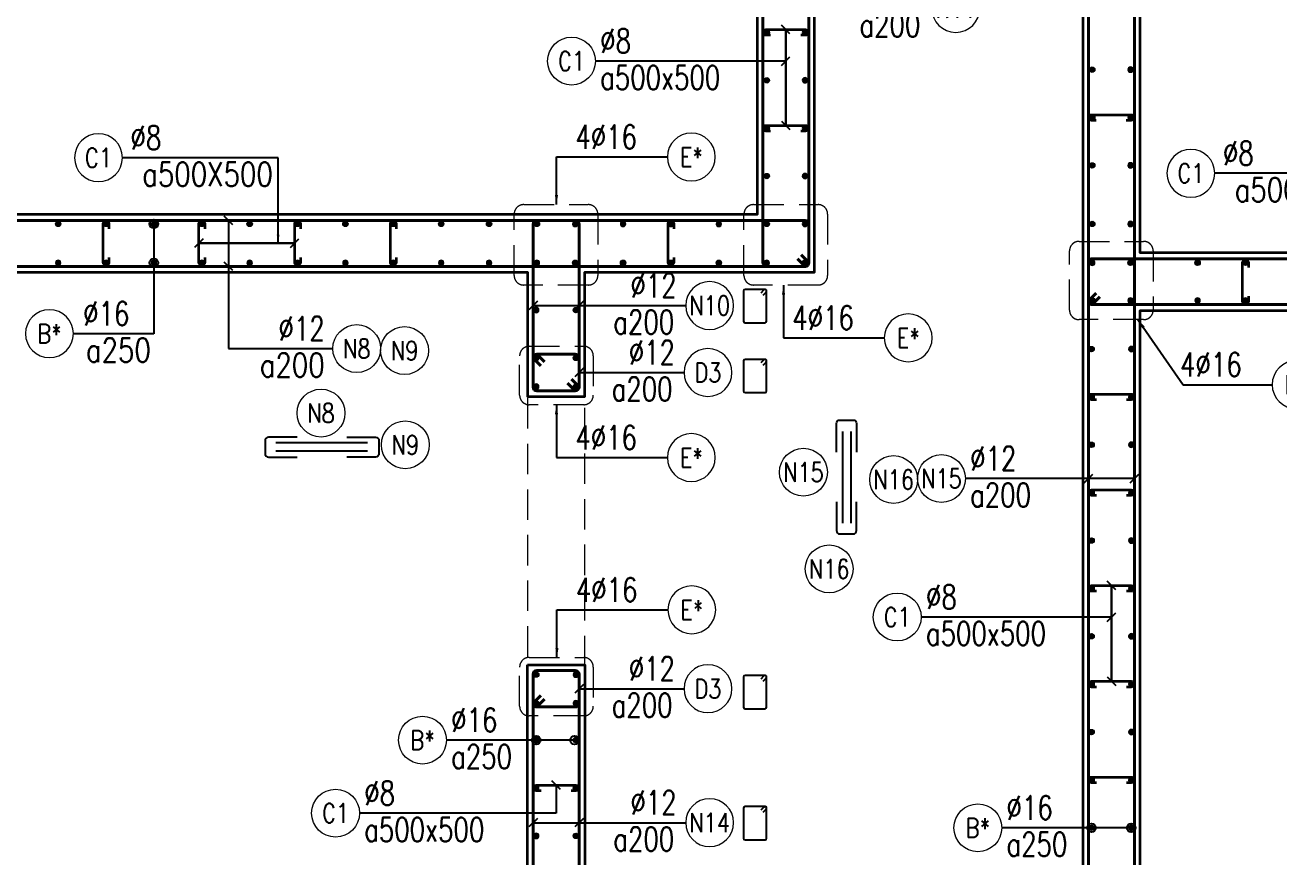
# Model space of a CAD drawing. Header units: millimetres. Extents: x 931337 to 1117500, y 19732 to 157199.
# Drawn here: x 948426 to 954974, y 111996 to 116339 of the extents above; entities that cross this region are included whole.
import ezdxf
from ezdxf.enums import TextEntityAlignment as Align

# ---------------------------------------------------------------- set-up
doc = ezdxf.new("R2010")
doc.units = ezdxf.units.MM
doc.header["$MEASUREMENT"] = 0
doc.linetypes.add('HIDDEN', pattern=[9.525, 6.35, -3.175])
doc.linetypes.add('HIDDEN2', pattern=[4.7625, 3.175, -1.5875])
doc.layers.get('0').update_dxf_attribs({"lineweight": 20})
doc.layers.add('Hidden', color=9, linetype='HIDDEN')
doc.layers.add('Ligature', color=1, linetype='Continuous')
for name, color, linetype, lineweight in [('KC-LEADER', 153, 'Continuous', 18), ('KC-THEP', 6, 'Continuous', 40), ('NDC_S_BEAM', 3, 'HIDDEN2', 20), ('NDC_S_DIM', 1, 'Continuous', 15), ('NDC_S_HIDDEN', 8, 'HIDDEN2', 13), ('NDC_S_LEADER', 1, 'Continuous', 15), ('NDC_S_REBAR', 4, 'Continuous', 35), ('NDC_S_STIRRUP', 4, 'Continuous', 40), ('NDC_S_VN TEXT', 7, 'Continuous', 20), ('NDC_S_WALL', 6, 'Continuous', 35)]:
    doc.layers.add(name, color=color, linetype=linetype, lineweight=lineweight)
doc.styles.add('NDC_ARIAL', font='arial.ttf', dxfattribs={"width": 0.85})
doc.styles.add('NDC_DIM', font='', dxfattribs={"width": 0.75})
doc.styles.add('NDC_EN TXT', font='romans.shx', dxfattribs={"width": 0.8})
doc.styles.get('NDC_DIM').set_extended_font_data('Dotum')
doc.dimstyles.new('NDC_1-50', dxfattribs={"dimscale": 50, "dimtxt": 2.5, "dimasz": 1, "dimexe": 1.5, "dimexo": 0, "dimgap": 0.8, "dimtad": 1, "dimdec": 0, "dimdsep": 46, "dimtxsty": 'NDC_ARIAL', "dimblk": 'DIMMARK', "dimcen": 49999.938995, "dimdle": 1.5, "dimclrd": 1, "dimclre": 1, "dimclrt": 3, "dimadec": 0, "dimazin": 0, "dimtfac": 1, "dimtdec": 0, "dimtix": 1, "dimtmove": 2, "dimatfit": 3, "dimfxl": 1, "dimarcsym": 0})
doc.dimstyles.new('NDC_dim_30', dxfattribs={"dimscale": 30, "dimtxt": 2.5, "dimasz": 1.5, "dimexe": 1.5, "dimexo": 2.5, "dimgap": 1, "dimtad": 1, "dimdec": 0, "dimzin": 0, "dimdsep": 46, "dimtxsty": 'NDC_DIM', "dimblk": 'DIMMARK', "dimcen": 0.09, "dimdle": 1.2, "dimclrd": 1, "dimclre": 1, "dimclrt": 3, "dimadec": 0, "dimazin": 0, "dimtfac": 1, "dimtdec": 0, "dimtix": 1, "dimtofl": 0, "dimtmove": 0, "dimatfit": 3, "dimfxl": 6, "dimfxlon": 1, "dimtolj": 1, "dimtzin": 0, "dimarcsym": 0})

# ---------------------------------------------------------------- blocks, each defined once
blk = doc.blocks.new('THEP')
at = {"layer": 'KC-LEADER', "color": 6}
blk.add_circle((0, 0), 14, dxfattribs=at)
at = {"layer": 'KC-THEP'}
for p, q in [((-14, 0), (14, 0)), ((9.9, 9.9), (-9.9, -9.9)), ((-9.9, 9.9), (9.9, -9.9)), ((0, 14), (0, -14))]:
    blk.add_line(p, q, dxfattribs=at)
blk = doc.blocks.new('DIMMARK')
at = {"layer": 'NDC_S_DIM', "color": 1}
blk.add_line((-1.5, 0), (1, 0), dxfattribs=at)
at = {"layer": 'NDC_S_DIM', "color": 2, "const_width": 0.1}
blk.add_lwpolyline([(-0.42, -0.42), (0.42, 0.42)], dxfattribs=at)
blk = doc.blocks.new('*U10')
blk.add_circle((2.5, 0), 2.5)
at = {"layer": 'NDC_S_VN TEXT', "color": 3, "style": 'NDC_EN TXT'}
for tag, width, p in [('DK2', 0.75, (-0.85, 0.85)), ('KC2', 0.8, (-0.85, -2.97))]:
    blk.add_attdef(tag, text='', height=2.5, dxfattribs=dict(at, width=width)).set_placement(p, align=Align.RIGHT)
at = {"layer": 'NDC_S_VN TEXT', "color": 7, "style": 'NDC_EN TXT', "width": 0.8}
blk.add_attdef('SH3', text='', height=2, dxfattribs=at).set_placement((2.5, 0), align=Align.MIDDLE)
blk = doc.blocks.new('A$C7BC65A55')
at = {"layer": 'Ligature'}
for p, q in [((-15.2, 372, 0), (-15.2, 38.5, 0)), ((15.2, 372, 0), (15.2, 38.5, 0))]:
    blk.add_line(p, q, dxfattribs=at)
for points in [[(-36.2, 296.5), (-36.2, 400.9, -0.414214), (-24, 413.1), (24, 413.1, -0.414214), (36.2, 400.9), (36.2, 296.5)], [(-36.2, 116.5), (-36.2, 12.2, 0.414214), (-24, 0), (24, 0, 0.414214), (36.2, 12.2), (36.2, 116.5)]]:
    blk.add_lwpolyline(points, format="xyb", dxfattribs=at)
blk = doc.blocks.new('*U11')
blk.add_circle((-2.5, 0), 2.5)
at = {"layer": 'NDC_S_VN TEXT', "color": 3, "style": 'NDC_EN TXT', "width": 0.75}
for tag, p in [('DK1', (0.5, 0.85)), ('KC1', (0.5, -2.97))]:
    blk.add_attdef(tag, p, '', height=2.5, dxfattribs=at)
at = {"layer": 'NDC_S_VN TEXT', "color": 7, "style": 'NDC_EN TXT', "width": 0.8}
blk.add_attdef('SH2', text='', height=2, dxfattribs=at).set_placement((-2.5, 0), align=Align.MIDDLE)
blk = doc.blocks.new('*U13')
blk.add_circle((-2.5, 0), 2.5)
at = {"layer": 'NDC_S_VN TEXT', "color": 3, "style": 'NDC_EN TXT', "width": 0.75}
blk.add_attdef('DK1', (0.5, 0.85), '', height=2.5, dxfattribs=at)
at = {"layer": 'NDC_S_VN TEXT', "color": 7, "style": 'NDC_EN TXT', "width": 0.8}
blk.add_attdef('SH2', text='', height=2, dxfattribs=at).set_placement((-2.5, 0), align=Align.MIDDLE)
blk = doc.blocks.new('*U12')
blk.add_circle((-2.5, 0), 2.5)
at = {"layer": 'NDC_S_VN TEXT', "color": 3, "style": 'NDC_EN TXT', "width": 0.75}
for tag, p in [('DK1', (0.5, 0.85)), ('KC1', (0.5, -2.97))]:
    blk.add_attdef(tag, p, '', height=2.5, dxfattribs=at)
at = {"layer": 'NDC_S_VN TEXT', "color": 7, "style": 'NDC_EN TXT', "width": 0.8}
blk.add_attdef('SH2', text='', height=2, dxfattribs=at).set_placement((-2.5, 0), align=Align.MIDDLE)

msp = doc.modelspace()

# ---------------------------------------------------------------- linework, layer by layer
for centre in [(950407.985, 114639.497), (949971.711, 114313.222), (950411.812, 114147.465), (952490.89, 114004.385), (952961.859, 113966.225), (952625.338, 113499.383)]:
    msp.add_circle(centre, 125)
at = {"layer": 'Ligature'}
for points in [[(952280.378, 114928.472), (952296.344, 114944.438, 0.66817864), (952290.571, 114958.376), (952185.942, 114958.376, 0.41421356), (952177.777, 114950.211), (952177.777, 114793.104, 0.41421356), (952185.942, 114784.939), (952290.571, 114784.939, 0.41421356), (952298.736, 114793.104), (952298.736, 114950.211, 0.66817864), (952284.797, 114955.985), (952268.832, 114940.019)], [(952280.378, 114563.871), (952296.344, 114579.837, 0.66817864), (952290.571, 114593.775), (952185.942, 114593.775, 0.41421356), (952177.777, 114585.611), (952177.777, 114428.503, 0.41421356), (952185.942, 114420.338), (952290.571, 114420.338, 0.41421356), (952298.736, 114428.503), (952298.736, 114585.611, 0.66817864), (952284.797, 114591.384), (952268.832, 114575.418)], [(952280.378, 112912.901), (952296.344, 112928.867, 0.66817864), (952290.571, 112942.805), (952185.942, 112942.805, 0.41421356), (952177.777, 112934.641), (952177.777, 112777.533, 0.41421356), (952185.942, 112769.368), (952290.571, 112769.368, 0.41421356), (952298.736, 112777.533), (952298.736, 112934.641, 0.66817864), (952284.797, 112940.414), (952268.832, 112924.448)], [(952280.35, 112228.472), (952296.316, 112244.438, 0.66817864), (952290.543, 112258.376), (952185.914, 112258.376, 0.41421356), (952177.749, 112250.211), (952177.749, 112093.104, 0.41421356), (952185.914, 112084.939), (952290.543, 112084.939, 0.41421356), (952298.708, 112093.104), (952298.707, 112250.211, 0.66817864), (952284.769, 112255.985), (952268.803, 112240.019)]]:
    msp.add_lwpolyline(points, format="xyb", dxfattribs=at)
at = {"layer": 'NDC_S_BEAM', "ltscale": 50}
for p, q in [((951049.189, 114391.082), (951049.189, 112991.082)), ((951349.189, 112991.082), (951349.189, 114391.082))]:
    msp.add_line(p, q, dxfattribs=at)
at = {"layer": 'NDC_S_HIDDEN', "ltscale": 50}
for points in [[(951030.264, 115401.643), (951367.474, 115401.643, -0.41421356), (951417.474, 115351.643), (951417.474, 115031.906, -0.41421356), (951367.474, 114981.906), (951030.264, 114981.906, -0.41421356), (950980.264, 115031.906), (950980.264, 115351.643, -0.41421356)], [(952230.236, 115401.643), (952567.446, 115401.643, -0.41421356), (952617.446, 115351.643), (952617.446, 115031.906, -0.41421356), (952567.446, 114981.906), (952230.236, 114981.906, -0.41421356), (952180.236, 115031.906), (952180.236, 115351.643, -0.41421356)], [(953930.236, 115209.677), (954267.446, 115209.677, -0.41421356), (954317.446, 115159.677), (954317.446, 114851.162, -0.41421356), (954267.446, 114801.162), (953930.236, 114801.162, -0.41421356), (953880.236, 114851.162), (953880.236, 115159.677, -0.41421356)], [(951058.922, 114661.849), (951343.678, 114661.849, -0.41421356), (951393.678, 114611.849), (951393.678, 114406.841, -0.41421356), (951343.678, 114356.841), (951058.922, 114356.841, -0.41421356), (951008.922, 114406.841), (951008.922, 114611.849, -0.41421356)], [(951058.922, 113037.027), (951343.678, 113037.027, -0.41421356), (951393.678, 112987.027), (951393.678, 112782.019, -0.41421356), (951343.678, 112732.019), (951058.922, 112732.019, -0.41421356), (951008.922, 112782.019), (951008.922, 112987.027, -0.41421356)]]:
    msp.add_lwpolyline(points, format="xyb", close=True, dxfattribs=at)
at = {"layer": 'NDC_S_REBAR'}
for points in [[(952319.74, 116285.633), (952294.74, 116285.633, -1), (952294.74, 116315.633), (952501.764, 116315.633, -1), (952501.764, 116285.633), (952476.764, 116285.633)], [(954019.74, 115841.367), (953994.74, 115841.367, -1), (953994.74, 115871.367), (954201.764, 115871.367, -1), (954201.764, 115841.367), (954176.764, 115841.367)], [(952319.74, 115785.633), (952294.74, 115785.633, -1), (952294.74, 115815.633), (952501.764, 115815.633, -1), (952501.764, 115785.633), (952476.764, 115785.633)], [(948864.217, 115125.633), (948864.217, 115100.633, -1), (948834.217, 115100.633), (948834.217, 115300.633, -1), (948864.217, 115300.633), (948864.217, 115275.633)], [(949364.217, 115125.633), (949364.217, 115100.633, -1), (949334.217, 115100.633), (949334.217, 115300.633, -1), (949364.217, 115300.633), (949364.217, 115275.633)], [(949864.217, 115125.633), (949864.217, 115100.633, -1), (949834.217, 115100.633), (949834.217, 115300.633, -1), (949864.217, 115300.633), (949864.217, 115275.633)], [(950364.217, 115125.633), (950364.217, 115100.633, -1), (950334.217, 115100.633), (950334.217, 115300.633, -1), (950364.217, 115300.633), (950364.217, 115275.633)], [(951814.189, 115125.934), (951814.189, 115100.934, -1), (951784.189, 115100.934), (951784.189, 115300.934, -1), (951814.189, 115300.934), (951814.189, 115275.934)], [(954814.189, 114922.841), (954814.189, 114897.841, -1), (954784.189, 114897.841), (954784.189, 115097.841, -1), (954814.189, 115097.841), (954814.189, 115072.841)], [(954020.677, 114382.539), (953995.677, 114382.539, -1), (953995.677, 114412.539), (954202.701, 114412.539, -1), (954202.701, 114382.539), (954177.701, 114382.539)], [(954020.677, 113882.539), (953995.677, 113882.539, -1), (953995.677, 113912.539), (954202.701, 113912.539, -1), (954202.701, 113882.539), (954177.701, 113882.539)], [(954020.677, 113382.539), (953995.677, 113382.539, -1), (953995.677, 113412.539), (954202.701, 113412.539, -1), (954202.701, 113382.539), (954177.701, 113382.539)], [(954020.677, 112882.539), (953995.677, 112882.539, -1), (953995.677, 112912.539), (954202.701, 112912.539, -1), (954202.701, 112882.539), (954177.701, 112882.539)], [(951120.677, 112340.365), (951095.677, 112340.365, -1), (951095.677, 112370.365), (951302.701, 112370.365, -1), (951302.701, 112340.365), (951277.701, 112340.365)], [(954020.677, 112382.539), (953995.677, 112382.539, -1), (953995.677, 112412.539), (954202.701, 112412.539, -1), (954202.701, 112382.539), (954177.701, 112382.539)]]:
    msp.add_lwpolyline(points, format="xyb", dxfattribs=at)
at = {"layer": 'NDC_S_STIRRUP'}
for points in [[(952479.189, 115139.387), (952519.189, 115099.387, -0.41421356), (952499.189, 115079.387), (952299.189, 115079.387, -0.41421356), (952279.189, 115099.387), (952279.189, 117499.387, -0.41421356), (952299.189, 117519.387), (952499.189, 117519.387, -0.41421356), (952519.189, 117499.387), (952519.189, 115099.387, -0.41421356), (952499.189, 115079.387), (952459.189, 115119.387)], [(954179.189, 110339.387), (954219.189, 110299.387, -0.41421356), (954199.189, 110279.387), (953999.189, 110279.387, -0.41421356), (953979.189, 110299.387), (953979.189, 117499.387, -0.41421356), (953999.189, 117519.387), (954199.189, 117519.387, -0.41421356), (954219.189, 117499.387), (954219.189, 110299.387, -0.41421356), (954199.189, 110279.387), (954159.189, 110319.387)], [(947939.189, 115119.387), (947899.189, 115079.387, -0.41421356), (947879.189, 115099.387), (947879.189, 115299.387, -0.41421356), (947899.189, 115319.387), (952499.189, 115319.387, -0.41421356), (952519.189, 115299.387), (952519.189, 115099.387, -0.41435759), (952499.189, 115079.387), (947899.189, 115079.387, -0.41421356), (947879.189, 115099.387), (947919.189, 115139.387)], [(951279.217, 114489.387), (951319.217, 114449.387, -0.41421356), (951299.217, 114429.387), (951099.217, 114429.387, -0.41421356), (951079.217, 114449.387), (951079.217, 115299.387, -0.41421356), (951099.217, 115319.387), (951299.217, 115319.387, -0.41421356), (951319.217, 115299.387), (951319.217, 114449.387, -0.41421356), (951299.217, 114429.387), (951259.217, 114469.387)], [(954039.189, 114919.387), (953999.189, 114879.387, -0.41421356), (953979.189, 114899.387), (953979.189, 115099.387, -0.41421356), (953999.189, 115119.387), (957299.161, 115119.387, -0.41421356), (957319.161, 115099.387), (957319.161, 114899.387, -0.41435759), (957299.161, 114879.387), (953999.189, 114879.387, -0.41421356), (953979.189, 114899.387), (954019.189, 114939.387)], [(951119.189, 114560.357), (951079.189, 114600.357, -0.41421356), (951099.189, 114620.357), (951299.189, 114620.357, -0.41421356), (951319.189, 114600.357), (951319.189, 114449.387, -0.41421356), (951299.189, 114429.387), (951099.189, 114429.387, -0.41421356), (951079.189, 114449.387), (951079.189, 114600.357, -0.41421356), (951099.189, 114620.357), (951139.189, 114580.357)], [(951119.189, 112838.418), (951079.189, 112798.418, 0.41421356), (951099.189, 112778.418), (951299.189, 112778.418, 0.41421356), (951319.189, 112798.418), (951319.189, 112949.387, 0.41421356), (951299.189, 112969.387), (951099.189, 112969.387, 0.41421356), (951079.189, 112949.387), (951079.189, 112798.418, 0.41421356), (951099.189, 112778.418), (951139.189, 112818.418)], [(951279.217, 111789.387), (951319.217, 111749.387, -0.41421356), (951299.217, 111729.387), (951099.217, 111729.387, -0.41421356), (951079.217, 111749.387), (951079.217, 112949.387, -0.41421356), (951099.217, 112969.387), (951299.217, 112969.387, -0.41421356), (951319.217, 112949.387), (951319.217, 111749.387, -0.41421356), (951299.217, 111729.387), (951259.217, 111769.387)]]:
    msp.add_lwpolyline(points, format="xyb", dxfattribs=at)
at = {"layer": 'NDC_S_WALL'}
for points in [[(955299.189, 117549.387), (950049.189, 117549.387), (950049.189, 117049.387), (952249.189, 117049.387), (952249.189, 115349.387), (948349.189, 115349.387), (948349.189, 117049.387), (949249.189, 117049.387), (949249.189, 117549.387), (947849.189, 117549.387), (947849.189, 108349.387), (951349.189, 108349.387), (951349.189, 110299.387), (951049.189, 110299.387), (951049.189, 109649.387), (948349.189, 109649.387), (948349.189, 115049.387), (951049.189, 115049.387), (951049.189, 114399.387), (951349.189, 114399.387), (951349.189, 115049.387), (952549.189, 115049.387), (952549.189, 117049.387)], [(952549.189, 117049.387), (953949.189, 117049.387), (953949.189, 110449.387), (953199.189, 110449.387), (953199.189, 110249.387), (954249.189, 110249.387), (954249.189, 114849.387), (957049.189, 114849.387), (957049.189, 108849.387), (952749.189, 108849.387), (952749.189, 108349.387), (960349.206, 108349.387)], [(957049.189, 115149.387), (954249.189, 115149.387), (954249.189, 117049.387), (955299.189, 117049.387)]]:
    msp.add_lwpolyline(points, dxfattribs=at)
msp.add_lwpolyline([(951049.189, 112999.387), (951349.189, 112999.387), (951349.189, 111699.387), (951049.189, 111699.387)], close=True, dxfattribs=at)

# ---------------------------------------------------------------- block references
at = {"layer": 'Hidden', "xscale": 1.44, "yscale": 1.44, "zscale": 1.44}
msp.add_blockref('A$C7BC65A55', (952715.97, 113682.105, 0.03), dxfattribs=at)
at = {"layer": 'Hidden', "xscale": 1.44, "yscale": 1.44, "zscale": 1.44, "rotation": 270}
msp.add_blockref('A$C7BC65A55', (949679.6, 114135.696, 0.03), dxfattribs=at)
at = {"layer": 'KC-THEP'}
for p, rotation in [((952299.217, 116300.633), 189.6685644363809), ((953999.217, 116106.367), 189.6685644363809), ((952299.217, 116050.633), 189.6685644363809), ((953999.217, 115856.367), 189.6685644363809), ((952299.217, 115800.633), 189.6685644363809), ((952299.217, 115550.633), 189.6685644363809), ((953999.217, 115606.367), 189.6685644363809), ((948599.217, 115300.633), 189.6685644363809), ((948849.217, 115300.633), 189.6685644363809), ((949099.217, 115300.633), 189.6685644363809), ((949349.217, 115300.633), 189.6685644363809), ((949599.217, 115300.633), 189.6685644363809), ((949849.217, 115300.633), 189.6685644363809), ((950099.217, 115300.633), 189.6685644363809), ((950349.217, 115300.633), 189.6685644363809), ((950599.217, 115300.633), 189.6685644363809), ((950849.217, 115300.633), 189.6685644363809), ((951099.217, 115300.633), 189.6685644363809), ((952299.217, 115300.633), 189.6685644363809), ((953999.217, 115300.633), 189.6685644363809), ((951299.189, 115097.841), 189.6685644363809), ((951549.189, 115097.841), 189.6685644363809), ((951799.189, 115097.841), 189.6685644363809), ((952049.189, 115097.841), 189.6685644363809), ((952499.189, 115097.841), 189.6685644363809), ((954199.189, 115097.841), 189.6685644363809), ((954549.189, 115097.841), 189.6685644363809), ((954799.189, 115097.841), 189.6685644363809), ((953999.217, 114901.235), 189.6685644363809), ((951302.701, 114851.236), 9.668564436380946), ((953995.677, 114647.539), 189.6685644363809), ((951302.701, 114601.236), 9.668564436380946), ((951302.701, 114451.236), 9.668564436380946), ((953995.677, 114397.539), 189.6685644363809), ((953995.677, 114147.539), 189.6685644363809), ((953995.677, 113897.539), 189.6685644363809), ((953995.677, 113647.539), 189.6685644363809), ((953995.677, 113397.539), 189.6685644363809), ((953995.677, 113147.539), 189.6685644363809), ((951095.677, 112947.539), 189.6685644363809), ((953995.677, 112897.539), 189.6685644363809), ((951095.677, 112797.539), 189.6685644363809), ((951302.701, 112605.365), 9.668564436380946), ((953995.677, 112647.539), 189.6685644363809), ((951302.701, 112355.365), 9.668564436380946), ((953995.677, 112397.539), 189.6685644363809), ((953995.677, 112147.539), 189.6685644363809), ((951302.701, 112105.365), 9.668564436380946)]:
    msp.add_blockref('THEP', p, dxfattribs=dict(at, rotation=rotation))
at = {"layer": 'KC-THEP', "xscale": -1}
for p, rotation in [((952499.189, 116300.934), 350.3314355636191), ((954199.189, 116106.667), 350.3314355636191), ((952499.189, 116050.934), 350.3314355636191), ((954199.189, 115856.667), 350.3314355636191), ((952499.189, 115800.934), 350.3314355636191), ((952499.189, 115550.934), 350.3314355636191), ((954199.189, 115606.667), 350.3314355636191), ((951299.189, 115300.934), 350.3314355636191), ((951549.189, 115300.934), 350.3314355636191), ((951799.189, 115300.934), 350.3314355636191), ((952049.189, 115300.934), 350.3314355636191), ((952499.189, 115300.934), 350.3314355636191), ((954199.189, 115300.934), 350.3314355636191), ((948599.217, 115097.54), 350.3314355636191), ((948849.217, 115097.54), 350.3314355636191), ((949099.217, 115097.54), 350.3314355636191), ((949349.217, 115097.54), 350.3314355636191), ((949599.217, 115097.54), 350.3314355636191), ((949849.217, 115097.54), 350.3314355636191), ((950099.217, 115097.54), 350.3314355636191), ((950349.217, 115097.54), 350.3314355636191), ((950599.217, 115097.54), 350.3314355636191), ((950849.217, 115097.54), 350.3314355636191), ((951099.217, 115097.54), 350.3314355636191), ((952299.217, 115097.54), 350.3314355636191), ((953999.217, 115097.54), 350.3314355636191), ((954199.189, 114900.934), 350.3314355636191), ((954549.189, 114900.934), 350.3314355636191), ((954799.189, 114900.934), 350.3314355636191), ((951095.677, 114851.236), 350.3314355636191), ((954202.701, 114647.539), 170.331435563619), ((951095.677, 114601.236), 350.3314355636191), ((951095.677, 114451.236), 350.3314355636191), ((954202.701, 114397.539), 170.331435563619), ((954202.701, 114147.539), 170.331435563619), ((954202.701, 113897.539), 170.331435563619), ((954202.701, 113647.539), 170.331435563619), ((954202.701, 113397.539), 170.331435563619), ((954202.701, 113147.539), 170.331435563619), ((951302.701, 112947.539), 170.331435563619), ((954202.701, 112897.539), 170.331435563619), ((951302.701, 112797.539), 170.331435563619), ((951095.677, 112605.365), 350.3314355636191), ((954202.701, 112647.539), 170.331435563619), ((951095.677, 112355.365), 350.3314355636191), ((954202.701, 112397.539), 170.331435563619), ((954202.701, 112147.539), 170.331435563619), ((951095.677, 112105.365), 350.3314355636191)]:
    msp.add_blockref('THEP', p, dxfattribs=dict(at, rotation=rotation))
at = {"layer": 'NDC_S_VN TEXT'}
ref = msp.add_blockref('*U11', (953161.577, 116426.195), dxfattribs=dict(at, xscale=-50, yscale=50, zscale=50))
ref.add_attrib('SH2', 'N11', dxfattribs={"color": 7, "height": 100, "style": 'NDC_EN TXT', "width": 0.8}).set_placement((953286.577, 116426.195), align=Align.MIDDLE)
ref.add_attrib('DK1', '%%C12', (952873.184, 116468.47), dxfattribs={"color": 3, "height": 125, "style": 'NDC_EN TXT', "width": 0.75})
ref.add_attrib('KC1', 'a200', (952783.898, 116277.568), dxfattribs={"color": 3, "height": 125, "style": 'NDC_EN TXT', "width": 0.75})
at = {"layer": 'NDC_S_VN TEXT', "xscale": 50, "yscale": 50, "zscale": 50}
for name, p, values in [('*U12', (951404.939, 116151.272), {'SH2': 'C1', 'DK1': '%%c8', 'KC1': 'a500x500'}), ('*U10', (950033.263, 114649.836), {'SH3': 'N8', 'DK2': '%%C12', 'KC2': 'a200'}), ('*U11', (953336.801, 113971.394), {'SH2': 'N15', 'DK1': '%%C12', 'KC1': 'a200'}), ('*U12', (953105.876, 113248.177), {'SH2': 'C1', 'DK1': '%%c8', 'KC1': 'a500x500'}), ('*U11', (950626.73, 112605.365), {'SH2': 'B*', 'DK1': '%%C16', 'KC1': 'a250'}), ('*U12', (950172.745, 112224.091), {'SH2': 'C1', 'DK1': '%%c8', 'KC1': 'a500x500'}), ('*U11', (953526.73, 112147.539), {'SH2': 'B*', 'DK1': '%%C16', 'KC1': 'a250'})]:
    msp.add_blockref(name, p, dxfattribs=at).add_auto_attribs(values)
at = {"layer": 'NDC_S_VN TEXT'}
ref = msp.add_blockref('*U10', (948934.755, 115646.584), dxfattribs=dict(at, xscale=-50, yscale=50, zscale=50))
ref.add_attrib('SH3', 'C1', dxfattribs={"color": 7, "height": 100, "style": 'NDC_EN TXT', "width": 0.8}).set_placement((948809.755, 115646.584), align=Align.MIDDLE)
ref.add_attrib('DK2', '%%c8', dxfattribs={"color": 3, "height": 125, "style": 'NDC_EN TXT', "width": 0.75}).set_placement((949137.97, 115688.859), align=Align.RIGHT)
ref.add_attrib('KC2', 'a500X500', dxfattribs={"color": 3, "height": 125, "style": 'NDC_EN TXT', "width": 0.8}).set_placement((949720.112, 115497.956), align=Align.RIGHT)
ref = msp.add_blockref('*U13', (951780.61, 115650.504), dxfattribs=dict(at, xscale=-50, yscale=50, zscale=50))
ref.add_attrib('SH2', 'E*', dxfattribs={"color": 7, "height": 100, "style": 'NDC_EN TXT', "width": 0.8}).set_placement((951905.61, 115650.504), align=Align.MIDDLE)
ref.add_attrib('DK1', '4%%C16', (951300.253, 115692.779), dxfattribs={"color": 3, "height": 125, "style": 'NDC_EN TXT', "width": 0.75})
ref = msp.add_blockref('*U10', (954639.165, 115565.183), dxfattribs=dict(at, xscale=-50, yscale=50, zscale=50))
ref.add_attrib('SH3', 'C1', dxfattribs={"color": 7, "height": 100, "style": 'NDC_EN TXT', "width": 0.8}).set_placement((954514.165, 115565.183), align=Align.MIDDLE)
ref.add_attrib('DK2', '%%c8', dxfattribs={"color": 3, "height": 125, "style": 'NDC_EN TXT', "width": 0.75}).set_placement((954842.379, 115607.458), align=Align.RIGHT)
ref.add_attrib('KC2', 'a500X500', dxfattribs={"color": 3, "height": 125, "style": 'NDC_EN TXT', "width": 0.8}).set_placement((955424.522, 115416.556), align=Align.RIGHT)
ref = msp.add_blockref('*U11', (951876.052, 114874.568), dxfattribs=dict(at, xscale=-50, yscale=50, zscale=50))
ref.add_attrib('SH2', 'N10', dxfattribs={"color": 7, "height": 100, "style": 'NDC_EN TXT', "width": 0.8}).set_placement((952001.052, 114874.568), align=Align.MIDDLE)
ref.add_attrib('DK1', '%%C12', (951587.659, 114916.844), dxfattribs={"color": 3, "height": 125, "style": 'NDC_EN TXT', "width": 0.75})
ref.add_attrib('KC1', 'a200', (951498.373, 114725.941), dxfattribs={"color": 3, "height": 125, "style": 'NDC_EN TXT', "width": 0.75})
ref = msp.add_blockref('*U10', (948678.606, 114727.828), dxfattribs=dict(at, xscale=-50, yscale=50, zscale=50))
ref.add_attrib('SH3', 'B*', dxfattribs={"color": 7, "height": 100, "style": 'NDC_EN TXT', "width": 0.8}).set_placement((948553.606, 114727.828), align=Align.MIDDLE)
ref.add_attrib('DK2', '%%C16', dxfattribs={"color": 3, "height": 125, "style": 'NDC_EN TXT', "width": 0.75}).set_placement((948971.106, 114770.103), align=Align.RIGHT)
ref.add_attrib('KC2', 'a250', dxfattribs={"color": 3, "height": 125, "style": 'NDC_EN TXT', "width": 0.8}).set_placement((949083.01, 114579.2), align=Align.RIGHT)
ref = msp.add_blockref('*U13', (952913.169, 114705.855), dxfattribs=dict(at, xscale=-50, yscale=50, zscale=50))
ref.add_attrib('SH2', 'E*', dxfattribs={"color": 7, "height": 100, "style": 'NDC_EN TXT', "width": 0.8}).set_placement((953038.169, 114705.855), align=Align.MIDDLE)
ref.add_attrib('DK1', '4%%C16', (952432.812, 114748.131), dxfattribs={"color": 3, "height": 125, "style": 'NDC_EN TXT', "width": 0.75})
ref = msp.add_blockref('*U11', (951867.454, 114524.872), dxfattribs=dict(at, xscale=-50, yscale=50, zscale=50))
ref.add_attrib('SH2', 'D3', dxfattribs={"color": 7, "height": 100, "style": 'NDC_EN TXT', "width": 0.8}).set_placement((951992.454, 114524.872), align=Align.MIDDLE)
ref.add_attrib('DK1', '%%C12', (951579.061, 114567.148), dxfattribs={"color": 3, "height": 125, "style": 'NDC_EN TXT', "width": 0.75})
ref.add_attrib('KC1', 'a200', (951489.776, 114376.245), dxfattribs={"color": 3, "height": 125, "style": 'NDC_EN TXT', "width": 0.75})
ref = msp.add_blockref('*U13', (954938.413, 114461.448), dxfattribs=dict(at, xscale=-50, yscale=50, zscale=50))
ref.add_attrib('SH2', 'E*', dxfattribs={"color": 7, "height": 100, "style": 'NDC_EN TXT', "width": 0.8}).set_placement((955063.413, 114461.448), align=Align.MIDDLE)
ref.add_attrib('DK1', '4%%C16', (954458.056, 114503.723), dxfattribs={"color": 3, "height": 125, "style": 'NDC_EN TXT', "width": 0.75})
ref = msp.add_blockref('*U13', (951780.61, 114080.79), dxfattribs=dict(at, xscale=-50, yscale=50, zscale=50))
ref.add_attrib('SH2', 'E*', dxfattribs={"color": 7, "height": 100, "style": 'NDC_EN TXT', "width": 0.8}).set_placement((951905.61, 114080.79), align=Align.MIDDLE)
ref.add_attrib('DK1', '4%%C16', (951300.253, 114123.065), dxfattribs={"color": 3, "height": 125, "style": 'NDC_EN TXT', "width": 0.75})
ref = msp.add_blockref('*U13', (951783.041, 113285.887), dxfattribs=dict(at, xscale=-50, yscale=50, zscale=50))
ref.add_attrib('SH2', 'E*', dxfattribs={"color": 7, "height": 100, "style": 'NDC_EN TXT', "width": 0.8}).set_placement((951908.041, 113285.887), align=Align.MIDDLE)
ref.add_attrib('DK1', '4%%C16', (951302.684, 113328.163), dxfattribs={"color": 3, "height": 125, "style": 'NDC_EN TXT', "width": 0.75})
ref = msp.add_blockref('*U11', (951867.454, 112873.902), dxfattribs=dict(at, xscale=-50, yscale=50, zscale=50))
ref.add_attrib('SH2', 'D3', dxfattribs={"color": 7, "height": 100, "style": 'NDC_EN TXT', "width": 0.8}).set_placement((951992.454, 112873.902), align=Align.MIDDLE)
ref.add_attrib('DK1', '%%C12', (951579.061, 112916.178), dxfattribs={"color": 3, "height": 125, "style": 'NDC_EN TXT', "width": 0.75})
ref.add_attrib('KC1', 'a200', (951489.776, 112725.275), dxfattribs={"color": 3, "height": 125, "style": 'NDC_EN TXT', "width": 0.75})
ref = msp.add_blockref('*U11', (951876.023, 112174.568), dxfattribs=dict(at, xscale=-50, yscale=50, zscale=50))
ref.add_attrib('SH2', 'N14', dxfattribs={"color": 7, "height": 100, "style": 'NDC_EN TXT', "width": 0.8}).set_placement((952001.023, 112174.568), align=Align.MIDDLE)
ref.add_attrib('DK1', '%%C12', (951587.631, 112216.844), dxfattribs={"color": 3, "height": 125, "style": 'NDC_EN TXT', "width": 0.75})
ref.add_attrib('KC1', 'a200', (951498.345, 112025.941), dxfattribs={"color": 3, "height": 125, "style": 'NDC_EN TXT', "width": 0.75})

# ---------------------------------------------------------------- texts
at = {"layer": 'NDC_S_VN TEXT', "color": 7, "style": 'NDC_EN TXT', "width": 0.8}
for tag, p in [('N9', (950407.985, 114639.497)), ('N8', (949971.711, 114313.222)), ('N9', (950411.812, 114147.465)), ('N15', (952490.89, 114004.385)), ('N16', (952961.859, 113966.225)), ('N16', (952625.338, 113499.383))]:
    msp.add_attdef(tag, text='3', height=100, dxfattribs=at).set_placement(p, align=Align.MIDDLE)

# ---------------------------------------------------------------- leaders
at = {"layer": 'NDC_S_LEADER'}
for points, dimstyle, override in [([(952398.252, 116315.633), (952398.252, 115815.633)], 'NDC_dim_30', {"dimtad": 0, "dimldrblk": 'Oblique'}), ([(952398.252, 115815.633), (952398.252, 116315.633)], 'NDC_dim_30', {"dimtad": 0, "dimldrblk": 'Oblique'}), ([(952398.252, 116151.271), (951404.939, 116151.271)], 'NDC_dim_30', {"dimtad": 0, "dimldrblk": 'Oblique'}), ([(949747.652, 115200.633), (949747.652, 115646.583), (948934.755, 115646.583)], 'NDC_dim_30', {"dimgap": 1, "dimtad": 0}), ([(951201.3, 115401.643), (951201.3, 115650.504), (951782.88, 115650.504)], 'NDC_1-50', {"dimgap": 0.8, "dimtad": 0}), ([(955452.061, 114997.841), (955452.061, 115565.182), (954639.165, 115565.182)], 'NDC_dim_30', {"dimtad": 0, "dimldrblk": 'Oblique'}), ([(949099.217, 115300.633), (949099.217, 114727.647), (948678.606, 114727.647)], 'NDC_dim_30', {"dimgap": 1, "dimtad": 0, "dimldrblk": 'Origin'}), ([(949488.524, 115319.387), (949488.524, 114649.655), (950033.263, 114649.655)], 'NDC_dim_30', {"dimtad": 0, "dimldrblk": 'Oblique'}), ([(949334.217, 115200.633), (949834.217, 115200.633)], 'NDC_dim_30', {"dimtad": 0, "dimldrblk": 'Oblique'}), ([(949834.217, 115200.633), (949334.217, 115200.633)], 'NDC_dim_30', {"dimtad": 0, "dimldrblk": 'Oblique'}), ([(949099.217, 115097.54), (949099.217, 114727.647), (948678.606, 114727.647)], 'NDC_dim_30', {"dimgap": 1, "dimtad": 0, "dimldrblk": 'Origin'}), ([(949488.524, 115079.387), (949488.524, 114649.655), (950033.263, 114649.655)], 'NDC_dim_30', {"dimtad": 0, "dimldrblk": 'Oblique'}), ([(952387.089, 114981.906), (952387.089, 114705.855), (952915.439, 114705.855)], 'NDC_1-50', {"dimgap": 0.8, "dimtad": 0}), ([(951079.217, 114874.387), (951876.052, 114874.387)], 'NDC_dim_30', {"dimtad": 0, "dimldrblk": 'Oblique'}), ([(951319.217, 114874.387), (951876.052, 114874.387)], 'NDC_dim_30', {"dimtad": 0, "dimldrblk": 'Oblique'}), ([(954237.934, 114801.162), (954473.896, 114461.448), (954938.413, 114461.448)], 'NDC_1-50', {"dimgap": 0.8, "dimtad": 0}), ([(951319.189, 114524.872), (951869.529, 114524.872)], 'NDC_dim_30', {"dimtad": 0, "dimldrblk": 'Oblique'}), ([(951201.3, 114356.841), (951201.3, 114080.79), (951782.88, 114080.79)], 'NDC_1-50', {"dimgap": 0.8, "dimtad": 0}), ([(954219.189, 113971.213), (953336.801, 113971.213)], 'NDC_dim_30', {"dimtad": 0, "dimldrblk": 'Oblique'}), ([(953979.189, 113971.213), (953336.801, 113971.213)], 'NDC_dim_30', {"dimtad": 0, "dimldrblk": 'Oblique'}), ([(954099.189, 113412.539), (954099.189, 112912.539)], 'NDC_dim_30', {"dimtad": 0, "dimldrblk": 'Oblique'}), ([(954099.189, 112912.539), (954099.189, 113412.539)], 'NDC_dim_30', {"dimtad": 0, "dimldrblk": 'Oblique'}), ([(951203.732, 113037.027), (951203.732, 113285.887), (951785.311, 113285.887)], 'NDC_1-50', {"dimgap": 0.8, "dimtad": 0}), ([(954099.189, 113248.176), (953105.876, 113248.176)], 'NDC_dim_30', {"dimtad": 0, "dimldrblk": 'Oblique'}), ([(951319.189, 112873.902), (951869.529, 112873.902)], 'NDC_dim_30', {"dimtad": 0, "dimldrblk": 'Oblique'}), ([(951295.649, 112605.665), (950626.73, 112605.365)], 'NDC_dim_30', {"dimtad": 0, "dimldrblk": 'Origin'}), ([(951095.677, 112605.365), (950626.73, 112605.365)], 'NDC_dim_30', {"dimtad": 0, "dimldrblk": 'Origin'}), ([(951199.189, 112370.365), (951199.189, 112224.376), (950172.745, 112224.122)], 'NDC_dim_30', {"dimtad": 0, "dimldrblk": 'Oblique'}), ([(951079.189, 112174.387), (951876.024, 112174.387)], 'NDC_dim_30', {"dimtad": 0, "dimldrblk": 'Oblique'}), ([(951319.189, 112174.387), (951876.024, 112174.387)], 'NDC_dim_30', {"dimtad": 0, "dimldrblk": 'Oblique'}), ([(954202.701, 112147.539), (953526.73, 112147.539)], 'NDC_dim_30', {"dimtad": 0, "dimldrblk": 'Origin'}), ([(953995.677, 112147.539), (953526.73, 112147.539)], 'NDC_dim_30', {"dimtad": 0, "dimldrblk": 'Origin'})]:
    msp.add_leader(points, dimstyle=dimstyle, override=override, dxfattribs=at)

doc.saveas('drawing.dxf')
